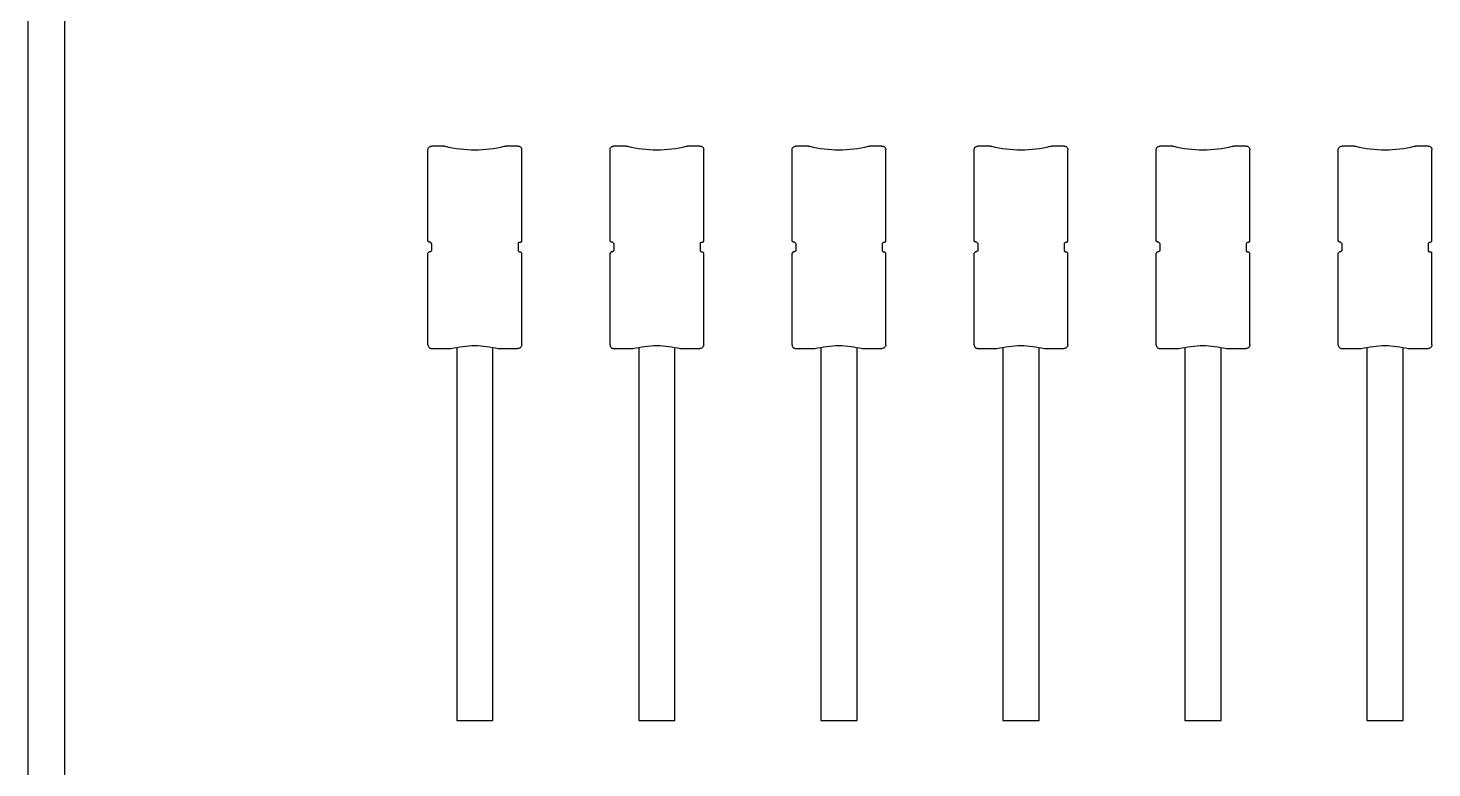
# Model space of a CAD drawing. Extents: x -49 to 275, y -8 to 142.
# Drawn here: x 80.23 to 86.01, y 90.21 to 93.26 of the extents above; entities that cross this region are included whole.
import ezdxf
from ezdxf.enums import TextEntityAlignment as Align

# ---------------------------------------------------------------- set-up
doc = ezdxf.new("R2010")
doc.units = 0
doc.header["$LTSCALE"] = 0.5
doc.header["$MEASUREMENT"] = 0
doc.layers.get('0').update_dxf_attribs({"linetype": 'CONTINUOUS'})
doc.layers.add('RISER', color=7, linetype='CONTINUOUS')
doc.styles.add('ARIAL', font='arial.ttf')

# ---------------------------------------------------------------- blocks, each defined once
blk = doc.blocks.new('*U33')
at = {"layer": 'RISER'}
for p, q in [((-13.1535, -5.0567), (-13.1535, 5.0567)), ((-13.0037, 4.8599), (-13.0037, -5.0616)), ((-11.506, -0.4239), (-11.506, -0.0478)), ((-11.4395, -0.0323), (-11.4904, -0.0323)), ((-11.4395, -0.0323), (-11.4345, -0.033)), ((-11.1915, -0.033), (-11.1865, -0.0323)), ((-11.1356, -0.0323), (-11.1865, -0.0323)), ((-11.12, -0.4239), (-11.12, -0.0478)), ((-10.756, -0.4239), (-10.756, -0.0478)), ((-10.6895, -0.0323), (-10.7404, -0.0323)), ((-10.6895, -0.0323), (-10.6845, -0.033)), ((-10.4415, -0.033), (-10.4365, -0.0323)), ((-10.3856, -0.0323), (-10.4365, -0.0323)), ((-10.37, -0.4239), (-10.37, -0.0478)), ((-10.006, -0.4239), (-10.006, -0.0478)), ((-9.9394, -0.0323), (-9.9904, -0.0323)), ((-9.9394, -0.0323), (-9.9345, -0.033)), ((-9.6915, -0.033), (-9.6865, -0.0323)), ((-9.6356, -0.0323), (-9.6865, -0.0323)), ((-9.62, -0.4239), (-9.62, -0.0478)), ((-9.256, -0.4239), (-9.256, -0.0478)), ((-9.1894, -0.0323), (-9.2404, -0.0323)), ((-9.1894, -0.0323), (-9.1845, -0.033)), ((-8.9415, -0.033), (-8.9365, -0.0323)), ((-8.8856, -0.0323), (-8.9365, -0.0323)), ((-8.87, -0.4239), (-8.87, -0.0478)), ((-8.506, -0.4239), (-8.506, -0.0478)), ((-8.4394, -0.0323), (-8.4904, -0.0323)), ((-8.4394, -0.0323), (-8.4345, -0.033)), ((-8.1915, -0.033), (-8.1865, -0.0323)), ((-8.1356, -0.0323), (-8.1865, -0.0323)), ((-8.12, -0.4239), (-8.12, -0.0478)), ((-7.756, -0.4239), (-7.756, -0.0478)), ((-7.6894, -0.0323), (-7.7404, -0.0323)), ((-7.6894, -0.0323), (-7.6845, -0.033)), ((-7.4415, -0.033), (-7.4365, -0.0323)), ((-7.3856, -0.0323), (-7.4365, -0.0323)), ((-7.37, -0.4239), (-7.37, -0.0478)), ((-11.501, -0.4289), (-11.506, -0.4239)), ((-11.496, -0.4289), (-11.501, -0.4289)), ((-11.491, -0.4338), (-11.496, -0.4289)), ((-11.491, -0.4338), (-11.491, -0.4636)), ((-11.135, -0.4338), (-11.13, -0.4289)), ((-11.135, -0.4338), (-11.135, -0.4636)), ((-11.13, -0.4289), (-11.125, -0.4289)), ((-11.125, -0.4289), (-11.12, -0.4239)), ((-10.751, -0.4289), (-10.756, -0.4239)), ((-10.746, -0.4289), (-10.751, -0.4289)), ((-10.741, -0.4338), (-10.746, -0.4289)), ((-10.741, -0.4338), (-10.741, -0.4636)), ((-10.385, -0.4338), (-10.38, -0.4289)), ((-10.385, -0.4338), (-10.385, -0.4636)), ((-10.38, -0.4289), (-10.375, -0.4289)), ((-10.375, -0.4289), (-10.37, -0.4239)), ((-10.001, -0.4289), (-10.006, -0.4239)), ((-9.996, -0.4289), (-10.001, -0.4289)), ((-9.991, -0.4338), (-9.996, -0.4289)), ((-9.991, -0.4338), (-9.991, -0.4636)), ((-9.635, -0.4338), (-9.63, -0.4289)), ((-9.635, -0.4338), (-9.635, -0.4636)), ((-9.63, -0.4289), (-9.625, -0.4289)), ((-9.625, -0.4289), (-9.62, -0.4239)), ((-9.251, -0.4289), (-9.256, -0.4239)), ((-9.246, -0.4289), (-9.251, -0.4289)), ((-9.241, -0.4338), (-9.246, -0.4289)), ((-9.241, -0.4338), (-9.241, -0.4636)), ((-8.885, -0.4338), (-8.88, -0.4289)), ((-8.885, -0.4338), (-8.885, -0.4636)), ((-8.88, -0.4289), (-8.875, -0.4289)), ((-8.875, -0.4289), (-8.87, -0.4239)), ((-8.501, -0.4289), (-8.506, -0.4239)), ((-8.496, -0.4289), (-8.501, -0.4289)), ((-8.491, -0.4338), (-8.496, -0.4289)), ((-8.491, -0.4338), (-8.491, -0.4636)), ((-8.135, -0.4338), (-8.13, -0.4289)), ((-8.135, -0.4338), (-8.135, -0.4636)), ((-8.13, -0.4289), (-8.125, -0.4289)), ((-8.125, -0.4289), (-8.12, -0.4239)), ((-7.751, -0.4289), (-7.756, -0.4239)), ((-7.746, -0.4289), (-7.751, -0.4289)), ((-7.741, -0.4338), (-7.746, -0.4289)), ((-7.741, -0.4338), (-7.741, -0.4636)), ((-7.385, -0.4338), (-7.38, -0.4289)), ((-7.385, -0.4338), (-7.385, -0.4636)), ((-7.38, -0.4289), (-7.375, -0.4289)), ((-7.375, -0.4289), (-7.37, -0.4239)), ((-11.501, -0.4686), (-11.506, -0.4735)), ((-11.506, -0.8513), (-11.506, -0.4735)), ((-11.496, -0.4686), (-11.501, -0.4686)), ((-11.491, -0.4636), (-11.496, -0.4686)), ((-11.135, -0.4636), (-11.13, -0.4686)), ((-11.13, -0.4686), (-11.125, -0.4686)), ((-11.125, -0.4686), (-11.12, -0.4735)), ((-11.12, -0.8513), (-11.12, -0.4735)), ((-10.751, -0.4686), (-10.756, -0.4735)), ((-10.756, -0.8513), (-10.756, -0.4735)), ((-10.746, -0.4686), (-10.751, -0.4686)), ((-10.741, -0.4636), (-10.746, -0.4686)), ((-10.385, -0.4636), (-10.38, -0.4686)), ((-10.38, -0.4686), (-10.375, -0.4686)), ((-10.375, -0.4686), (-10.37, -0.4735)), ((-10.37, -0.8513), (-10.37, -0.4735)), ((-10.001, -0.4686), (-10.006, -0.4735)), ((-10.006, -0.8513), (-10.006, -0.4735)), ((-9.996, -0.4686), (-10.001, -0.4686)), ((-9.991, -0.4636), (-9.996, -0.4686)), ((-9.635, -0.4636), (-9.63, -0.4686)), ((-9.63, -0.4686), (-9.625, -0.4686)), ((-9.625, -0.4686), (-9.62, -0.4735)), ((-9.62, -0.8513), (-9.62, -0.4735)), ((-9.251, -0.4686), (-9.256, -0.4735)), ((-9.256, -0.8513), (-9.256, -0.4735)), ((-9.246, -0.4686), (-9.251, -0.4686)), ((-9.241, -0.4636), (-9.246, -0.4686)), ((-8.885, -0.4636), (-8.88, -0.4686)), ((-8.88, -0.4686), (-8.875, -0.4686)), ((-8.875, -0.4686), (-8.87, -0.4735)), ((-8.87, -0.8513), (-8.87, -0.4735)), ((-8.501, -0.4686), (-8.506, -0.4735)), ((-8.506, -0.8513), (-8.506, -0.4735)), ((-8.496, -0.4686), (-8.501, -0.4686)), ((-8.491, -0.4636), (-8.496, -0.4686)), ((-8.135, -0.4636), (-8.13, -0.4686)), ((-8.13, -0.4686), (-8.125, -0.4686)), ((-8.125, -0.4686), (-8.12, -0.4735)), ((-8.12, -0.8513), (-8.12, -0.4735)), ((-7.751, -0.4686), (-7.756, -0.4735)), ((-7.756, -0.8513), (-7.756, -0.4735)), ((-7.746, -0.4686), (-7.751, -0.4686)), ((-7.741, -0.4636), (-7.746, -0.4686)), ((-7.385, -0.4636), (-7.38, -0.4686)), ((-7.38, -0.4686), (-7.375, -0.4686)), ((-7.375, -0.4686), (-7.37, -0.4735)), ((-7.37, -0.8513), (-7.37, -0.4735)), ((-11.4904, -0.8667), (-11.4283, -0.8667)), ((-11.4283, -0.8667), (-11.4121, -0.8665)), ((-11.3875, -0.8634), (-11.3875, -2.3988)), ((-11.2385, -2.3988), (-11.2385, -0.8634)), ((-11.2162, -0.8662), (-11.1949, -0.8667)), ((-11.1949, -0.8667), (-11.1356, -0.8667)), ((-10.7404, -0.8667), (-10.6783, -0.8667)), ((-10.6783, -0.8667), (-10.6621, -0.8665)), ((-10.6375, -0.8634), (-10.6375, -2.3988)), ((-10.4885, -2.3988), (-10.4885, -0.8634)), ((-10.4662, -0.8662), (-10.4449, -0.8667)), ((-10.4449, -0.8667), (-10.3856, -0.8667)), ((-9.9904, -0.8667), (-9.9283, -0.8667)), ((-9.9283, -0.8667), (-9.9121, -0.8665)), ((-9.8875, -0.8634), (-9.8875, -2.3988)), ((-9.7385, -2.3988), (-9.7385, -0.8634)), ((-9.7162, -0.8662), (-9.6949, -0.8667)), ((-9.6949, -0.8667), (-9.6356, -0.8667)), ((-9.2404, -0.8667), (-9.1783, -0.8667)), ((-9.1783, -0.8667), (-9.1621, -0.8665)), ((-9.1375, -0.8634), (-9.1375, -2.3988)), ((-8.9885, -2.3988), (-8.9885, -0.8634)), ((-8.9662, -0.8662), (-8.9449, -0.8667)), ((-8.9449, -0.8667), (-8.8856, -0.8667)), ((-8.4904, -0.8667), (-8.4283, -0.8667)), ((-8.4283, -0.8667), (-8.4121, -0.8665)), ((-8.3875, -0.8634), (-8.3875, -2.3988)), ((-8.2385, -2.3988), (-8.2385, -0.8634)), ((-8.2162, -0.8662), (-8.1949, -0.8667)), ((-8.1949, -0.8667), (-8.1356, -0.8667)), ((-7.7404, -0.8667), (-7.6783, -0.8667)), ((-7.6783, -0.8667), (-7.6621, -0.8665)), ((-7.6375, -0.8634), (-7.6375, -2.3988)), ((-7.4885, -2.3988), (-7.4885, -0.8634)), ((-7.4662, -0.8662), (-7.4449, -0.8667)), ((-7.4449, -0.8667), (-7.3856, -0.8667)), ((-11.3875, -2.3988), (-11.2385, -2.3988)), ((-10.6375, -2.3988), (-10.4885, -2.3988)), ((-9.8875, -2.3988), (-9.7385, -2.3988)), ((-9.1375, -2.3988), (-8.9885, -2.3988)), ((-8.3875, -2.3988), (-8.2385, -2.3988)), ((-7.6375, -2.3988), (-7.4885, -2.3988))]:
    blk.add_line(p, q, dxfattribs=at)
for centre in [(-11.313, 0.4557), (-10.563, 0.4557), (-9.813, 0.4557), (-9.063, 0.4557), (-8.313, 0.4557), (-7.563, 0.4557)]:
    blk.add_arc(centre, 0.5036, 256.0343, 283.9657, dxfattribs=at)
for points, knots in [([(-11.506, -0.0478), (-11.5058, -0.0461), (-11.5055, -0.0426), (-11.5028, -0.038), (-11.4988, -0.0345), (-11.4944, -0.0326), (-11.4915, -0.0324), (-11.4904, -0.0323)], [0, 0, 0, 0, 0.214856, 0.429664, 0.644194, 0.85861, 1, 1, 1, 1]), ([(-11.1356, -0.0323), (-11.1338, -0.0325), (-11.1303, -0.0329), (-11.1257, -0.0355), (-11.1221, -0.0395), (-11.1203, -0.0438), (-11.1201, -0.0467), (-11.12, -0.0478)], [0, 0, 0, 0, 0.214811, 0.429658, 0.644213, 0.858624, 1, 1, 1, 1]), ([(-10.756, -0.0478), (-10.7558, -0.0461), (-10.7555, -0.0426), (-10.7528, -0.038), (-10.7488, -0.0345), (-10.7444, -0.0326), (-10.7415, -0.0324), (-10.7404, -0.0323)], [0, 0, 0, 0, 0.214856, 0.429664, 0.644194, 0.85861, 1, 1, 1, 1]), ([(-10.3856, -0.0323), (-10.3838, -0.0325), (-10.3803, -0.0329), (-10.3757, -0.0355), (-10.3721, -0.0395), (-10.3703, -0.0438), (-10.3701, -0.0467), (-10.37, -0.0478)], [0, 0, 0, 0, 0.214811, 0.429658, 0.644213, 0.858624, 1, 1, 1, 1]), ([(-10.006, -0.0478), (-10.0058, -0.0461), (-10.0055, -0.0426), (-10.0028, -0.038), (-9.9988, -0.0345), (-9.9944, -0.0326), (-9.9915, -0.0324), (-9.9904, -0.0323)], [0, 0, 0, 0, 0.214856, 0.429664, 0.644194, 0.85861, 1, 1, 1, 1]), ([(-9.6356, -0.0323), (-9.6338, -0.0325), (-9.6303, -0.0329), (-9.6257, -0.0355), (-9.6221, -0.0395), (-9.6203, -0.0438), (-9.6201, -0.0467), (-9.62, -0.0478)], [0, 0, 0, 0, 0.214811, 0.429658, 0.644213, 0.858624, 1, 1, 1, 1]), ([(-9.256, -0.0478), (-9.2558, -0.0461), (-9.2555, -0.0426), (-9.2528, -0.038), (-9.2488, -0.0345), (-9.2444, -0.0326), (-9.2415, -0.0324), (-9.2404, -0.0323)], [0, 0, 0, 0, 0.214856, 0.429664, 0.644194, 0.85861, 1, 1, 1, 1]), ([(-8.8856, -0.0323), (-8.8838, -0.0325), (-8.8803, -0.0329), (-8.8757, -0.0355), (-8.8721, -0.0395), (-8.8703, -0.0438), (-8.8701, -0.0467), (-8.87, -0.0478)], [0, 0, 0, 0, 0.214811, 0.429658, 0.644213, 0.858624, 1, 1, 1, 1]), ([(-8.506, -0.0478), (-8.5058, -0.0461), (-8.5055, -0.0426), (-8.5028, -0.038), (-8.4988, -0.0345), (-8.4944, -0.0326), (-8.4915, -0.0324), (-8.4904, -0.0323)], [0, 0, 0, 0, 0.214856, 0.429664, 0.644194, 0.85861, 1, 1, 1, 1]), ([(-8.1356, -0.0323), (-8.1338, -0.0325), (-8.1303, -0.0329), (-8.1257, -0.0355), (-8.1221, -0.0395), (-8.1203, -0.0438), (-8.1201, -0.0467), (-8.12, -0.0478)], [0, 0, 0, 0, 0.214811, 0.429658, 0.644213, 0.858624, 1, 1, 1, 1]), ([(-7.756, -0.0478), (-7.7558, -0.0461), (-7.7555, -0.0426), (-7.7528, -0.038), (-7.7488, -0.0345), (-7.7444, -0.0326), (-7.7415, -0.0324), (-7.7404, -0.0323)], [0, 0, 0, 0, 0.214856, 0.429664, 0.644194, 0.85861, 1, 1, 1, 1]), ([(-7.3856, -0.0323), (-7.3838, -0.0325), (-7.3803, -0.0329), (-7.3757, -0.0355), (-7.3721, -0.0395), (-7.3703, -0.0438), (-7.3701, -0.0467), (-7.37, -0.0478)], [0, 0, 0, 0, 0.214811, 0.429658, 0.644213, 0.858624, 1, 1, 1, 1]), ([(-11.506, -0.8513), (-11.5058, -0.853), (-11.5055, -0.8565), (-11.5028, -0.8611), (-11.4988, -0.8646), (-11.4944, -0.8665), (-11.4915, -0.8667), (-11.4904, -0.8667)], [0, 0, 0, 0, 0.214856, 0.429664, 0.644194, 0.85861, 1, 1, 1, 1]), ([(-11.4121, -0.8665), (-11.3791, -0.8603), (-11.3138, -0.848), (-11.2485, -0.8602), (-11.2162, -0.8662)], [0, 0, 0, 0, 0.505891, 1, 1, 1, 1]), ([(-11.12, -0.8513), (-11.1202, -0.853), (-11.1205, -0.8565), (-11.1232, -0.8611), (-11.1272, -0.8646), (-11.1315, -0.8665), (-11.1344, -0.8667), (-11.1356, -0.8667)], [0, 0, 0, 0, 0.214856, 0.429664, 0.644194, 0.85861, 1, 1, 1, 1]), ([(-10.756, -0.8513), (-10.7558, -0.853), (-10.7555, -0.8565), (-10.7528, -0.8611), (-10.7488, -0.8646), (-10.7444, -0.8665), (-10.7415, -0.8667), (-10.7404, -0.8667)], [0, 0, 0, 0, 0.214856, 0.429664, 0.644194, 0.85861, 1, 1, 1, 1]), ([(-10.6621, -0.8665), (-10.6291, -0.8603), (-10.5638, -0.848), (-10.4985, -0.8602), (-10.4662, -0.8662)], [0, 0, 0, 0, 0.505891, 1, 1, 1, 1]), ([(-10.37, -0.8513), (-10.3702, -0.853), (-10.3705, -0.8565), (-10.3732, -0.8611), (-10.3772, -0.8646), (-10.3815, -0.8665), (-10.3844, -0.8667), (-10.3856, -0.8667)], [0, 0, 0, 0, 0.214856, 0.429664, 0.644194, 0.85861, 1, 1, 1, 1]), ([(-10.006, -0.8513), (-10.0058, -0.853), (-10.0055, -0.8565), (-10.0028, -0.8611), (-9.9988, -0.8646), (-9.9944, -0.8665), (-9.9915, -0.8667), (-9.9904, -0.8667)], [0, 0, 0, 0, 0.214856, 0.429664, 0.644194, 0.85861, 1, 1, 1, 1]), ([(-9.9121, -0.8665), (-9.8791, -0.8603), (-9.8138, -0.848), (-9.7485, -0.8602), (-9.7162, -0.8662)], [0, 0, 0, 0, 0.505891, 1, 1, 1, 1]), ([(-9.62, -0.8513), (-9.6202, -0.853), (-9.6205, -0.8565), (-9.6232, -0.8611), (-9.6272, -0.8646), (-9.6315, -0.8665), (-9.6344, -0.8667), (-9.6356, -0.8667)], [0, 0, 0, 0, 0.214856, 0.429664, 0.644194, 0.85861, 1, 1, 1, 1]), ([(-9.256, -0.8513), (-9.2558, -0.853), (-9.2555, -0.8565), (-9.2528, -0.8611), (-9.2488, -0.8646), (-9.2444, -0.8665), (-9.2415, -0.8667), (-9.2404, -0.8667)], [0, 0, 0, 0, 0.214856, 0.429664, 0.644194, 0.85861, 1, 1, 1, 1]), ([(-9.1621, -0.8665), (-9.1291, -0.8603), (-9.0638, -0.848), (-8.9985, -0.8602), (-8.9662, -0.8662)], [0, 0, 0, 0, 0.505891, 1, 1, 1, 1]), ([(-8.87, -0.8513), (-8.8702, -0.853), (-8.8705, -0.8565), (-8.8732, -0.8611), (-8.8772, -0.8646), (-8.8815, -0.8665), (-8.8844, -0.8667), (-8.8856, -0.8667)], [0, 0, 0, 0, 0.214856, 0.429664, 0.644194, 0.85861, 1, 1, 1, 1]), ([(-8.506, -0.8513), (-8.5058, -0.853), (-8.5055, -0.8565), (-8.5028, -0.8611), (-8.4988, -0.8646), (-8.4944, -0.8665), (-8.4915, -0.8667), (-8.4904, -0.8667)], [0, 0, 0, 0, 0.214856, 0.429664, 0.644194, 0.85861, 1, 1, 1, 1]), ([(-8.4121, -0.8665), (-8.3791, -0.8603), (-8.3138, -0.848), (-8.2485, -0.8602), (-8.2162, -0.8662)], [0, 0, 0, 0, 0.505891, 1, 1, 1, 1]), ([(-8.12, -0.8513), (-8.1202, -0.853), (-8.1205, -0.8565), (-8.1232, -0.8611), (-8.1272, -0.8646), (-8.1315, -0.8665), (-8.1344, -0.8667), (-8.1356, -0.8667)], [0, 0, 0, 0, 0.214856, 0.429664, 0.644194, 0.85861, 1, 1, 1, 1]), ([(-7.756, -0.8513), (-7.7558, -0.853), (-7.7555, -0.8565), (-7.7528, -0.8611), (-7.7488, -0.8646), (-7.7444, -0.8665), (-7.7415, -0.8667), (-7.7404, -0.8667)], [0, 0, 0, 0, 0.214856, 0.429664, 0.644194, 0.85861, 1, 1, 1, 1]), ([(-7.6621, -0.8665), (-7.6291, -0.8603), (-7.5638, -0.848), (-7.4985, -0.8602), (-7.4662, -0.8662)], [0, 0, 0, 0, 0.505891, 1, 1, 1, 1]), ([(-7.37, -0.8513), (-7.3702, -0.853), (-7.3705, -0.8565), (-7.3732, -0.8611), (-7.3772, -0.8646), (-7.3815, -0.8665), (-7.3844, -0.8667), (-7.3856, -0.8667)], [0, 0, 0, 0, 0.214856, 0.429664, 0.644194, 0.85861, 1, 1, 1, 1])]:
    blk.add_open_spline(points, degree=3, knots=knots, dxfattribs=at)
at = {"layer": 'RISER', "color": 1, "style": 'ARIAL'}
blk.add_attdef('STATIONID', text='', height=0.6875, dxfattribs=at).set_placement((0, 6.9429), align=Align.CENTER)
blk.add_attdef('DRAWINGREF', text='', height=0.6875, dxfattribs=at).set_placement((0, -6.1428), align=Align.TOP_CENTER)

msp = doc.modelspace()

# ---------------------------------------------------------------- block references
msp.add_blockref('*U33', (93.3789, 92.8083))

doc.saveas('drawing.dxf')
